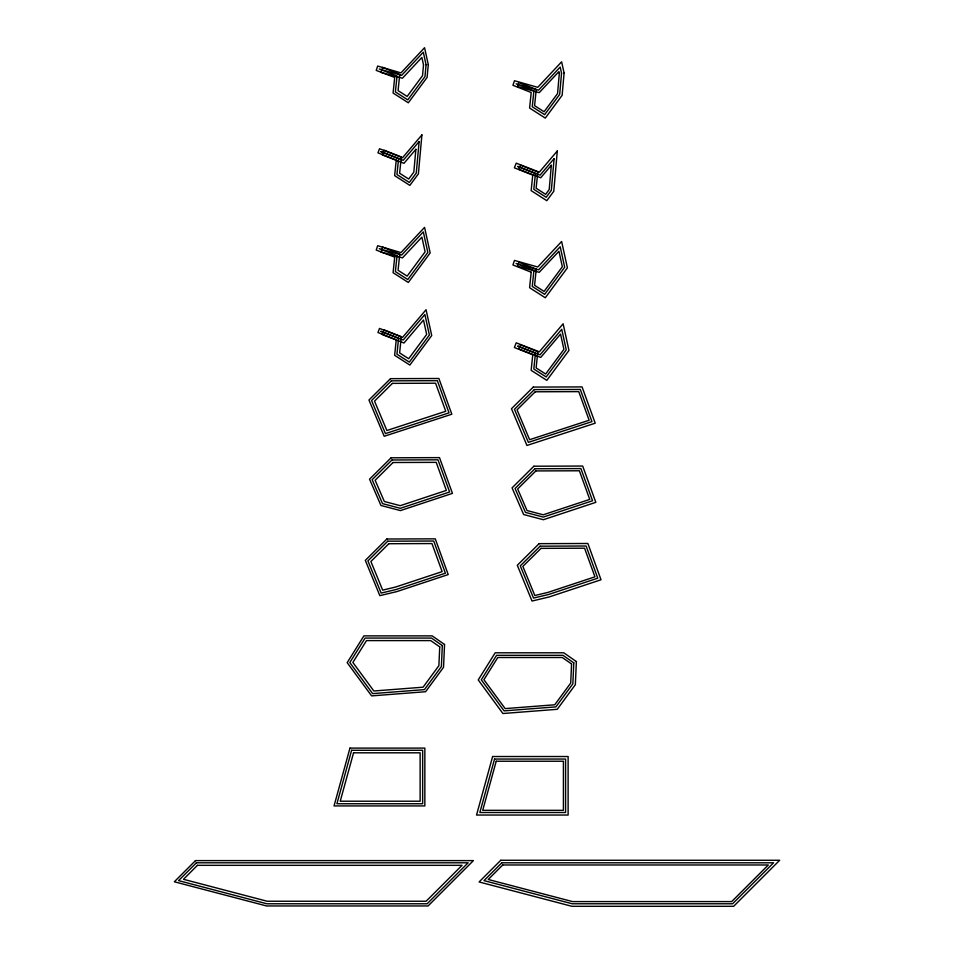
<?xml version="1.0" encoding="UTF-8"?>
<svg xmlns="http://www.w3.org/2000/svg" width="954" height="954" viewBox="0 0 954 954"><rect width="100%" height="100%" fill="white"/><g stroke="black" fill="none" stroke-linecap="round" stroke-linejoin="round"><path stroke-width="1.43" d="M439.734 646.872L438.888 665.665L423.087 687.19L373.849 690.994L352.861 662.434L366.515 640.599L430.695 640.599L439.734 646.872M442.322 645.596L441.38 666.548L424.435 689.611L372.644 693.618L349.808 662.541L365.12 638.071L431.494 638.071L442.322 645.596M444.552 644.499L443.527 667.311L425.603 691.722L371.607 695.883L347.173 662.648L363.903 635.877L432.174 635.877L444.552 644.499M571.565 663.96L570.707 683.052L554.739 704.779L505.167 708.607L483.928 679.713L497.797 657.509L562.288 657.509L571.565 663.96M573.795 662.863L572.853 683.815L555.908 706.878L504.117 710.885L481.293 679.808L496.593 655.326L562.967 655.326L573.795 662.863M576.383 661.587L575.345 684.686L557.255 709.311L502.913 713.509L478.24 679.928L495.186 652.798L563.766 652.798L576.383 661.587M551.317 165.292L549.206 189.536L545.652 194.342L536.124 188.236L537.806 172.054L520.479 165.197L518.893 169.252L540.739 177.754L551.317 165.292M559.33 73.327L557.565 93.552L544.102 111.749L534.574 105.644L536.255 89.449L518.833 82.569L517.509 86.492L539.213 92.657L558.949 71.574L559.33 73.327M554.095 158.662L551.329 190.347L546.189 197.287L533.811 189.345L535.468 173.473L517.652 166.425L540.071 175.154L554.095 158.662M561.536 73.184L559.688 94.363L544.639 114.683L532.26 106.753L533.906 90.868L516.102 83.833L538.533 90.189L560.189 67.054L561.536 73.184M557.291 150.982L553.785 191.277L546.821 200.686L531.139 190.633L532.749 175.119L514.385 167.844L516.221 163.158L539.32 172.149L557.291 150.982M564.088 73.017L562.144 95.293L545.271 118.093L529.589 108.04L531.199 92.514L512.942 85.3L514.48 80.744L537.734 87.339L561.62 61.819L564.088 73.017M415.884 149.313L413.821 172.137L408.694 179.042L399.619 173.234L401.312 156.993L384.08 150.16L382.232 154.882L403.971 163.325L415.884 149.313M423.516 64.884L422.539 75.664L407.143 96.449L398.068 90.63L399.75 74.4L382.733 67.376L381.028 72.409L402.457 78.216L421.883 57.455L423.516 64.884M419.116 141.597L416.266 173.068L409.326 182.452L396.947 174.522L398.593 158.638L380.789 151.591L403.208 160.32L419.116 141.597M426.068 64.729L424.995 76.594L407.775 99.86L395.385 91.918L397.043 76.046L379.239 68.998L401.658 75.354L423.314 52.22L426.068 64.729M421.906 134.931L418.389 173.878L409.862 185.386L394.634 175.631L396.256 160.057L377.939 152.831L379.537 148.752L402.552 157.72L421.906 134.931M428.274 64.586L427.106 77.405L408.312 102.793L393.084 93.039L394.706 77.465L376.21 70.393L377.689 66.053L400.978 72.898L424.566 47.7L428.274 64.586M394.706 257.139L393.084 272.713L408.312 282.467L430.171 252.941L424.566 227.374L400.978 252.571L377.689 245.727L376.21 250.067L394.706 257.139M397.043 255.72L395.385 271.592L407.775 279.534L427.833 252.44L423.314 231.894L401.658 255.04L379.239 248.672L397.043 255.72M399.75 254.074L398.068 270.304L407.143 276.123L425.114 251.856L421.883 237.129L402.457 257.89L381.028 252.083L382.733 247.05L399.75 254.074M396.256 339.731L394.634 355.305L409.862 365.06L431.721 335.534L426.056 309.728L402.552 337.394L379.537 328.426L377.939 332.505L396.256 339.731M398.593 338.312L396.947 354.196L409.326 362.126L429.383 335.033L424.876 314.498L403.208 339.994L380.789 331.265L398.593 338.312M401.312 336.667L399.619 352.908L408.694 358.728L426.665 334.449L423.493 320.019L403.971 343.011L382.232 334.556L384.08 329.834L401.312 336.667M531.199 272.2L529.589 287.714L545.271 297.767L567.415 267.847L561.62 241.493L537.734 267.013L514.48 260.418L512.942 264.973L531.199 272.2M533.906 270.554L532.26 286.427L544.639 294.357L564.696 267.275L560.189 246.728L538.533 269.863L516.102 263.507L533.906 270.554M536.255 269.123L534.574 285.318L544.102 291.423L562.347 266.774L558.949 251.248L539.213 272.331L517.509 266.178L518.833 262.243L536.255 269.123M532.749 354.793L531.139 370.319L546.821 380.36L568.966 350.452L563.11 323.8L539.32 351.823L516.221 342.832L514.385 347.53L532.749 354.793M535.468 353.147L533.811 369.031L546.189 376.961L566.247 349.868L561.739 329.321L540.071 354.828L517.652 346.099L535.468 353.147M537.806 351.728L536.124 367.91L545.652 374.016L563.909 349.367L560.547 334.103L540.739 357.428L518.893 348.925L520.479 344.871L537.806 351.728M349.963 748.103L334.043 805.927L424.84 805.927L424.84 748.103L349.963 748.103M351.621 750.285L336.917 803.745L422.658 803.745L422.658 750.285L351.621 750.285M353.552 752.813L340.232 801.217L420.13 801.217L420.13 752.813L353.552 752.813M492.634 756.522L476.535 815.038L568.119 815.038L568.119 756.522L492.634 756.522M494.554 759.05L479.85 812.51L565.591 812.51L565.591 759.05L494.554 759.05M496.223 761.232L482.712 810.328L563.409 810.328L563.409 761.232L496.223 761.232M195.498 860.615L174.332 881.77L266.548 905.954L428.072 905.954L473.411 860.615L195.498 860.615M196.393 862.798L178.565 880.625L266.822 903.772L427.165 903.772L468.14 862.798L196.393 862.798M197.442 865.326L183.478 879.302L267.156 901.244L426.116 901.244L462.034 865.326L197.442 865.326M500.778 860.269L479.099 881.961L571.923 906.3L733.638 906.3L779.668 860.269L500.778 860.269M501.828 862.798L484 880.625L572.245 903.772L732.589 903.772L773.563 862.798L501.828 862.798M502.734 864.98L488.233 879.481L572.531 901.59L731.682 901.59L768.292 864.98L502.734 864.98M390.496 378.666L368.948 400.024L384.2 436.276L451.826 414.215L438.888 378.488L390.496 378.666M391.39 380.837L371.535 400.537L385.44 433.605L449.012 412.855L437.349 380.682L391.39 380.837M392.44 383.365L374.528 401.133L386.883 430.516L445.745 411.269L435.584 383.21L392.44 383.365M391.104 457.801L369.544 479.182L380.932 505.465L400.418 510.593L452.446 493.361L439.496 457.622L391.104 457.801M392.011 459.983L372.143 479.683L382.518 503.629L400.346 508.315L449.62 491.99L437.969 459.816L392.011 459.983M393.048 462.511L375.149 480.256L384.343 501.494L400.263 505.68L446.365 490.416L436.205 462.356L393.048 462.511M533.286 387.085L511.475 408.717L526.942 445.458L595.213 423.194L582.059 386.907L533.286 387.085M534.335 389.602L514.468 409.302L528.385 442.37L591.945 421.62L580.294 389.447L534.335 389.602M386.871 539.01L365.334 560.368L379.847 595.654L396.709 591.635L448.201 574.57L435.262 538.843L386.871 539.01M535.23 391.784L517.056 409.815L529.625 439.699L589.131 420.249L578.768 391.629L535.23 391.784M387.765 541.192L367.91 560.892L381.159 593.09L396.113 589.524L445.387 573.199L433.736 541.025L387.765 541.192M388.815 543.72L370.891 561.489L382.673 590.132L395.421 587.092L442.131 571.625L431.959 543.565L388.815 543.72M533.894 466.22L512.071 487.864L523.627 514.528L543.375 519.715L595.821 502.341L582.679 466.053L533.894 466.22M534.944 468.748L515.077 488.448L525.451 512.393L543.291 517.08L592.565 500.755L580.903 468.581L534.944 468.748M535.85 470.93L517.676 488.949L527.037 510.545L543.22 514.802L589.739 499.395L579.376 470.775L535.85 470.93M539.105 543.661L517.306 565.269L532.022 601.044L549.182 596.954L601.02 579.77L587.879 543.482L539.105 543.661M540.143 546.177L520.288 565.877L533.536 598.075L548.49 594.509L597.764 578.184L586.114 546.01L540.143 546.177M541.049 548.359L522.864 566.402L534.836 595.523L547.894 592.41L594.95 576.824L584.575 548.204L541.049 548.359"/></g></svg>
